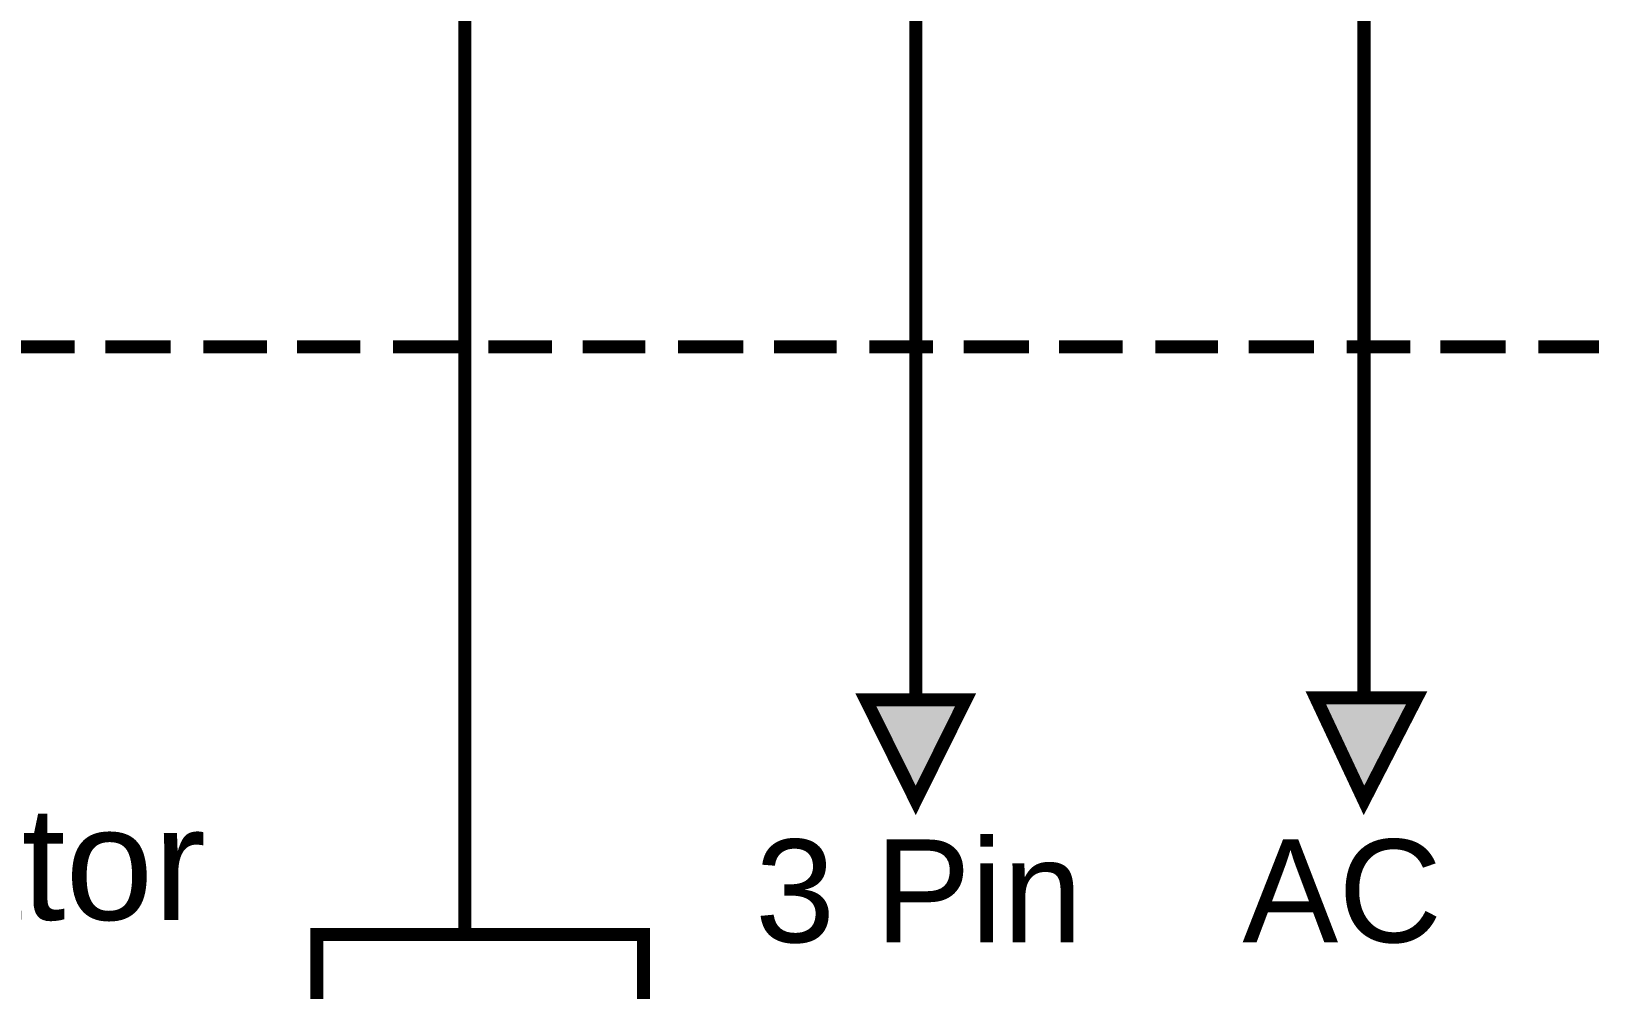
# Model space of a CAD drawing. Header units: millimetres. Extents: x 6 to 291, y 33 to 187.
# Drawn here: x 112.93 to 143.53, y 60.23 to 78.84 of the extents above; entities that cross this region are included whole.
import ezdxf

# ---------------------------------------------------------------- set-up
doc = ezdxf.new("R2010")
doc.units = ezdxf.units.MM
for name, color, linetype in [('H', 251, 'Continuous'), ('P', 255, 'Continuous'), ('T', 255, 'Continuous')]:
    doc.layers.add(name, color=color, linetype=linetype)
doc.styles.get("Standard").update_dxf_attribs({"font": 'arial.ttf'})

msp = doc.modelspace()

# ---------------------------------------------------------------- hatches: boundary and pattern name
at = {"layer": 'H', "linetype": 'Continuous'}
for points in [[(130.122, 63.888), (129.152, 65.846), (131.092, 65.846), (130.122, 63.888)], [(138.836, 63.888), (137.901, 65.881), (139.859, 65.881), (138.836, 63.888)]]:
    msp.add_hatch(color=256, dxfattribs=at).paths.add_polyline_path(points)

# ---------------------------------------------------------------- linework, layer by layer
at = {"layer": 'P', "const_width": 0.254}
for points in [[(121.356, 86.289), (121.356, 61.278)], [(130.122, 86.254), (130.122, 65.846)], [(138.836, 86.289), (138.836, 65.881)], [(112.554, 72.708), (113.771, 72.708)], [(114.371, 72.708), (115.641, 72.708)], [(116.276, 72.708), (117.51, 72.708)], [(118.092, 72.708), (119.327, 72.708)], [(119.962, 72.708), (121.232, 72.708)], [(121.814, 72.708), (123.049, 72.708)], [(123.649, 72.708), (124.866, 72.708)], [(125.501, 72.708), (126.771, 72.708)], [(127.37, 72.708), (128.588, 72.708)], [(129.223, 72.708), (130.457, 72.708)], [(131.057, 72.708), (132.327, 72.708)], [(132.909, 72.708), (134.144, 72.708)], [(134.779, 72.708), (135.996, 72.708)], [(136.596, 72.708), (137.866, 72.708)], [(138.501, 72.708), (139.735, 72.708)], [(140.317, 72.708), (141.587, 72.708)], [(142.222, 72.708), (143.404, 72.708)], [(130.122, 63.888), (131.092, 65.846), (129.152, 65.846), (130.122, 63.888)], [(129.152, 65.846), (131.092, 65.846), (130.122, 63.888), (129.152, 65.846)], [(138.836, 63.888), (139.859, 65.881), (137.901, 65.881), (138.836, 63.888)], [(137.901, 65.881), (139.859, 65.881), (138.836, 63.888), (137.901, 65.881)], [(118.48, 61.278), (124.83, 61.278), (124.83, 56.956), (118.48, 56.956), (118.48, 61.278)]]:
    msp.add_lwpolyline(points, dxfattribs=at)
at = {"layer": 'P'}
for points in [[(129.152, 65.846), (131.092, 65.846)], [(130.122, 63.888), (129.152, 65.846)], [(131.092, 65.846), (130.122, 63.888)], [(137.901, 65.881), (139.859, 65.881)], [(138.836, 63.888), (137.901, 65.881)], [(139.859, 65.881), (138.836, 63.888)]]:
    msp.add_lwpolyline(points, dxfattribs=at)

# ---------------------------------------------------------------- texts
at = {"layer": 'T', "attachment_point": 7}
for s, insert, char_height in [('{\\fArial|b0|i0|c0|p18;Refrigerator}', (100.1, 60.9), 2.2), ('{\\fArial|b0|i0|c0|p18;3 Pin    AC}', (127, 61.1), 2)]:
    msp.add_mtext(s, dxfattribs=dict(at, insert=insert, char_height=char_height))

doc.saveas('drawing.dxf')
